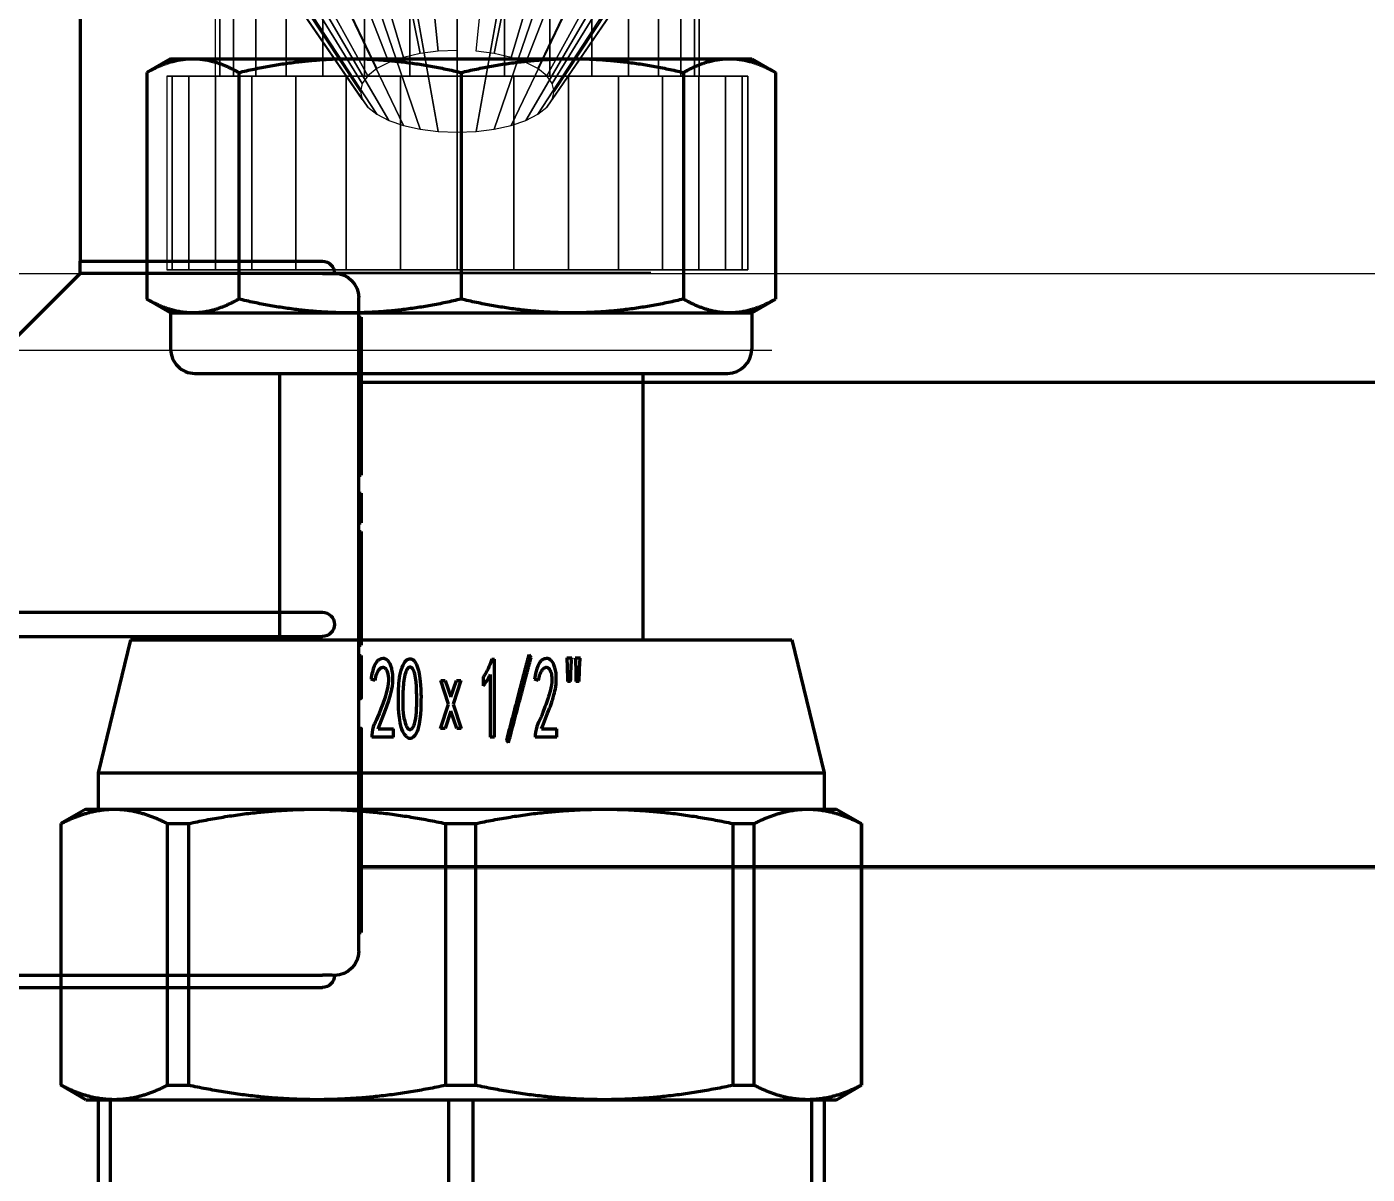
# Model space of a CAD drawing. Header units: millimetres. Extents: x -92220 to 11040, y -5929 to 27498.
# Drawn here: x 367.2 to 422.6, y 914.2 to 961.5 of the extents above; entities that cross this region are included whole.
import ezdxf

# ---------------------------------------------------------------- set-up
doc = ezdxf.new("R2010")
doc.units = ezdxf.units.MM
doc.layers.add('100 noprint', color=1, linetype='Continuous', plot=False)
for name, color, linetype in [('11 Водоразборный узел', 7, 'Continuous'), ('13 Канализация 2', 7, 'Continuous'), ('15 Конструкции 1', 7, 'Continuous'), ('31 Вода ветка 11', 7, 'Continuous'), ('32 Вода ветка 12', 7, 'Continuous')]:
    doc.layers.add(name, color=color, linetype=linetype)

# ---------------------------------------------------------------- blocks, each defined once
blk = doc.blocks.new('QMODEL_e17b8aaa_e9d4_400d_a0f2_fbeb3d9ce0b6')
at = {"color": 7, "invisible_edges": 14}
for points in [[(35, 20.547308, -34.549999), (33.439277, 20.393591, -34.549999), (35, 12.547308, -34.549999)], [(36.560723, 20.393591, -34.549999), (35, 20.547308, -34.549999), (35, 12.547308, -34.549999)], [(31.938533, 19.938345, -34.549999), (30.555438, 19.199065, -34.549999), (35, 12.547308, -34.549999)], [(33.439277, 20.393591, -34.549999), (31.938533, 19.938345, -34.549999), (35, 12.547308, -34.549999)], [(38.061467, 19.938345, -34.549999), (36.560723, 20.393591, -34.549999), (35, 12.547308, -34.549999)], [(39.444562, 19.199065, -34.549999), (38.061467, 19.938345, -34.549999), (35, 12.547308, -34.549999)], [(30.555438, 19.199065, -34.549999), (29.343146, 18.204163, -34.549999), (35, 12.547308, -34.549999)], [(40.656854, 18.204163, -34.549999), (39.444562, 19.199065, -34.549999), (35, 12.547308, -34.549999)], [(29.343146, 18.204163, -34.549999), (28.348243, 16.99187, -34.549999), (35, 12.547308, -34.549999)], [(41.651757, 16.99187, -34.549999), (40.656854, 18.204163, -34.549999), (35, 12.547308, -34.549999)], [(28.348243, 16.99187, -34.549999), (27.608964, 15.608776, -34.549999), (35, 12.547308, -34.549999)], [(42.391036, 15.608776, -34.549999), (41.651757, 16.99187, -34.549999), (35, 12.547308, -34.549999)], [(27.608964, 15.608776, -34.549999), (27.153718, 14.108031, -34.549999), (35, 12.547308, -34.549999)], [(42.846282, 14.108031, -34.549999), (42.391036, 15.608776, -34.549999), (35, 12.547308, -34.549999)], [(27.153718, 14.108031, -34.549999), (27, 12.547308, -34.549999), (35, 12.547308, -34.549999)], [(43, 12.547308, -34.549999), (42.846282, 14.108031, -34.549999), (35, 12.547308, -34.549999)], [(27, 12.547308, -34.549999), (27.153718, 10.986586, -34.549999), (35, 12.547308, -34.549999)], [(27.153718, 10.986586, -34.549999), (27.608964, 9.485841, -34.549999), (35, 12.547308, -34.549999)], [(27.608964, 9.485841, -34.549999), (28.348243, 8.102747, -34.549999), (35, 12.547308, -34.549999)], [(28.348243, 8.102747, -34.549999), (29.343146, 6.890454, -34.549999), (35, 12.547308, -34.549999)], [(29.343146, 6.890454, -34.549999), (30.555438, 5.895552, -34.549999), (35, 12.547308, -34.549999)], [(30.555438, 5.895552, -34.549999), (31.938533, 5.156272, -34.549999), (35, 12.547308, -34.549999)], [(31.938533, 5.156272, -34.549999), (33.439277, 4.701026, -34.549999), (35, 12.547308, -34.549999)], [(33.439277, 4.701026, -34.549999), (35, 4.547308, -34.549999), (35, 12.547308, -34.549999)], [(35, 4.547308, -34.549999), (36.560723, 4.701026, -34.549999), (35, 12.547308, -34.549999)], [(36.560723, 4.701026, -34.549999), (38.061467, 5.156272, -34.549999), (35, 12.547308, -34.549999)], [(38.061467, 5.156272, -34.549999), (39.444562, 5.895552, -34.549999), (35, 12.547308, -34.549999)], [(39.444562, 5.895552, -34.549999), (40.656854, 6.890454, -34.549999), (35, 12.547308, -34.549999)], [(40.656854, 6.890454, -34.549999), (41.651757, 8.102747, -34.549999), (35, 12.547308, -34.549999)], [(41.651757, 8.102747, -34.549999), (42.391036, 9.485841, -34.549999), (35, 12.547308, -34.549999)], [(42.391036, 9.485841, -34.549999), (42.846282, 10.986586, -34.549999), (35, 12.547308, -34.549999)], [(42.846282, 10.986586, -34.549999), (43, 12.547308, -34.549999), (35, 12.547308, -34.549999)]]:
    blk.add_3dface(points, dxfattribs=at)
at = {"color": 23}
mesh = blk.add_polymesh((2, 32), dxfattribs=dict(at, n_close=True))
for k, corner in enumerate([(23, 12.547308, -34.449999), (23.230577, 10.206225, -34.449999), (23.913446, 7.955107, -34.449999), (25.022365, 5.880466, -34.449999), (26.514719, 4.062027, -34.449999), (28.333157, 2.569673, -34.449999), (30.407799, 1.460754, -34.449999), (32.658916, 0.777885, -34.449999), (35, 0.547308, -34.449999), (37.341084, 0.777885, -34.449999), (39.592201, 1.460754, -34.449999), (41.666843, 2.569673, -34.449999), (43.485281, 4.062027, -34.449999), (44.977635, 5.880466, -34.449999), (46.086554, 7.955107, -34.449999), (46.769423, 10.206225, -34.449999), (47, 12.547308, -34.449999), (46.769423, 14.888392, -34.449999), (46.086554, 17.13951, -34.449999), (44.977635, 19.214151, -34.449999), (43.485281, 21.03259, -34.449999), (41.666843, 22.524944, -34.449999), (39.592201, 23.633863, -34.449999), (37.341084, 24.316732, -34.449999), (35, 24.547308, -34.449999), (32.658916, 24.316732, -34.449999), (30.407799, 23.633863, -34.449999), (28.333157, 22.524944, -34.449999), (26.514719, 21.03259, -34.449999), (25.022365, 19.214151, -34.449999), (23.913446, 17.13951, -34.449999), (23.230577, 14.888392, -34.449999), (23, 12.547308, -26.449999), (23.230577, 10.206225, -26.449999), (23.913446, 7.955107, -26.449999), (25.022365, 5.880466, -26.449999), (26.514719, 4.062027, -26.449999), (28.333157, 2.569673, -26.449999), (30.407799, 1.460754, -26.449999), (32.658916, 0.777885, -26.449999), (35, 0.547308, -26.449999), (37.341084, 0.777885, -26.449999), (39.592201, 1.460754, -26.449999), (41.666843, 2.569673, -26.449999), (43.485281, 4.062027, -26.449999), (44.977635, 5.880466, -26.449999), (46.086554, 7.955107, -26.449999), (46.769423, 10.206225, -26.449999), (47, 12.547308, -26.449999), (46.769423, 14.888392, -26.449999), (46.086554, 17.13951, -26.449999), (44.977635, 19.214151, -26.449999), (43.485281, 21.03259, -26.449999), (41.666843, 22.524944, -26.449999), (39.592201, 23.633863, -26.449999), (37.341084, 24.316732, -26.449999), (35, 24.547308, -26.449999), (32.658916, 24.316732, -26.449999), (30.407799, 23.633863, -26.449999), (28.333157, 22.524944, -26.449999), (26.514719, 21.03259, -26.449999), (25.022365, 19.214151, -26.449999), (23.913446, 17.13951, -26.449999), (23.230577, 14.888392, -26.449999)]):
    mesh.set_mesh_vertex(divmod(k, 32), corner)
mesh = blk.add_polymesh((2, 32), dxfattribs=dict(at, n_close=True))
for k, corner in enumerate([(35, 12.547308, -34.449999), (35, 12.547308, -34.449999), (35, 12.547308, -34.449999), (35, 12.547308, -34.449999), (35, 12.547308, -34.449999), (35, 12.547308, -34.449999), (35, 12.547308, -34.449999), (35, 12.547308, -34.449999), (35, 12.547308, -34.449999), (35, 12.547308, -34.449999), (35, 12.547308, -34.449999), (35, 12.547308, -34.449999), (35, 12.547308, -34.449999), (35, 12.547308, -34.449999), (35, 12.547308, -34.449999), (35, 12.547308, -34.449999), (35, 12.547308, -34.449999), (35, 12.547308, -34.449999), (35, 12.547308, -34.449999), (35, 12.547308, -34.449999), (35, 12.547308, -34.449999), (35, 12.547308, -34.449999), (35, 12.547308, -34.449999), (35, 12.547308, -34.449999), (35, 12.547308, -34.449999), (35, 12.547308, -34.449999), (35, 12.547308, -34.449999), (35, 12.547308, -34.449999), (35, 12.547308, -34.449999), (35, 12.547308, -34.449999), (35, 12.547308, -34.449999), (35, 12.547308, -34.449999), (23, 12.547308, -34.449999), (23.230577, 10.206225, -34.449999), (23.913446, 7.955107, -34.449999), (25.022365, 5.880466, -34.449999), (26.514719, 4.062027, -34.449999), (28.333157, 2.569673, -34.449999), (30.407799, 1.460754, -34.449999), (32.658916, 0.777885, -34.449999), (35, 0.547308, -34.449999), (37.341084, 0.777885, -34.449999), (39.592201, 1.460754, -34.449999), (41.666843, 2.569673, -34.449999), (43.485281, 4.062027, -34.449999), (44.977635, 5.880466, -34.449999), (46.086554, 7.955107, -34.449999), (46.769423, 10.206225, -34.449999), (47, 12.547308, -34.449999), (46.769423, 14.888392, -34.449999), (46.086554, 17.13951, -34.449999), (44.977635, 19.214151, -34.449999), (43.485281, 21.03259, -34.449999), (41.666843, 22.524944, -34.449999), (39.592201, 23.633863, -34.449999), (37.341084, 24.316732, -34.449999), (35, 24.547308, -34.449999), (32.658916, 24.316732, -34.449999), (30.407799, 23.633863, -34.449999), (28.333157, 22.524944, -34.449999), (26.514719, 21.03259, -34.449999), (25.022365, 19.214151, -34.449999), (23.913446, 17.13951, -34.449999), (23.230577, 14.888392, -34.449999)]):
    mesh.set_mesh_vertex(divmod(k, 32), corner)
mesh = blk.add_polymesh((2, 32), dxfattribs=dict(at, n_close=True))
for k, corner in enumerate([(35, 12.547308, -26.449999), (35, 12.547308, -26.449999), (35, 12.547308, -26.449999), (35, 12.547308, -26.449999), (35, 12.547308, -26.449999), (35, 12.547308, -26.449999), (35, 12.547308, -26.449999), (35, 12.547308, -26.449999), (35, 12.547308, -26.449999), (35, 12.547308, -26.449999), (35, 12.547308, -26.449999), (35, 12.547308, -26.449999), (35, 12.547308, -26.449999), (35, 12.547308, -26.449999), (35, 12.547308, -26.449999), (35, 12.547308, -26.449999), (35, 12.547308, -26.449999), (35, 12.547308, -26.449999), (35, 12.547308, -26.449999), (35, 12.547308, -26.449999), (35, 12.547308, -26.449999), (35, 12.547308, -26.449999), (35, 12.547308, -26.449999), (35, 12.547308, -26.449999), (35, 12.547308, -26.449999), (35, 12.547308, -26.449999), (35, 12.547308, -26.449999), (35, 12.547308, -26.449999), (35, 12.547308, -26.449999), (35, 12.547308, -26.449999), (35, 12.547308, -26.449999), (35, 12.547308, -26.449999), (23, 12.547308, -26.449999), (23.230577, 10.206225, -26.449999), (23.913446, 7.955107, -26.449999), (25.022365, 5.880466, -26.449999), (26.514719, 4.062027, -26.449999), (28.333157, 2.569673, -26.449999), (30.407799, 1.460754, -26.449999), (32.658916, 0.777885, -26.449999), (35, 0.547308, -26.449999), (37.341084, 0.777885, -26.449999), (39.592201, 1.460754, -26.449999), (41.666843, 2.569673, -26.449999), (43.485281, 4.062027, -26.449999), (44.977635, 5.880466, -26.449999), (46.086554, 7.955107, -26.449999), (46.769423, 10.206225, -26.449999), (47, 12.547308, -26.449999), (46.769423, 14.888392, -26.449999), (46.086554, 17.13951, -26.449999), (44.977635, 19.214151, -26.449999), (43.485281, 21.03259, -26.449999), (41.666843, 22.524944, -26.449999), (39.592201, 23.633863, -26.449999), (37.341084, 24.316732, -26.449999), (35, 24.547308, -26.449999), (32.658916, 24.316732, -26.449999), (30.407799, 23.633863, -26.449999), (28.333157, 22.524944, -26.449999), (26.514719, 21.03259, -26.449999), (25.022365, 19.214151, -26.449999), (23.913446, 17.13951, -26.449999), (23.230577, 14.888392, -26.449999)]):
    mesh.set_mesh_vertex(divmod(k, 32), corner)
mesh = blk.add_polymesh((2, 32), dxfattribs=dict(at, n_close=True))
for k, corner in enumerate([(25, 12.547308, -26.449999), (25.192147, 10.596405, -26.449999), (25.761205, 8.720474, -26.449999), (26.685304, 6.991606, -26.449999), (27.928932, 5.476241, -26.449999), (29.444298, 4.232612, -26.449999), (31.173166, 3.308513, -26.449999), (33.049097, 2.739456, -26.449999), (35, 2.547308, -26.449999), (36.950903, 2.739456, -26.449999), (38.826834, 3.308513, -26.449999), (40.555702, 4.232612, -26.449999), (42.071068, 5.476241, -26.449999), (43.314696, 6.991606, -26.449999), (44.238795, 8.720474, -26.449999), (44.807853, 10.596405, -26.449999), (45, 12.547308, -26.449999), (44.807853, 14.498212, -26.449999), (44.238795, 16.374143, -26.449999), (43.314696, 18.103011, -26.449999), (42.071068, 19.618376, -26.449999), (40.555702, 20.862005, -26.449999), (38.826834, 21.786104, -26.449999), (36.950903, 22.355161, -26.449999), (35, 22.547308, -26.449999), (33.049097, 22.355161, -26.449999), (31.173166, 21.786104, -26.449999), (29.444298, 20.862005, -26.449999), (27.928932, 19.618376, -26.449999), (26.685304, 18.103011, -26.449999), (25.761205, 16.374143, -26.449999), (25.192147, 14.498212, -26.449999), (25, 12.547308, -5.949999), (25.192147, 10.596405, -5.949999), (25.761205, 8.720474, -5.949999), (26.685304, 6.991606, -5.949999), (27.928932, 5.476241, -5.949999), (29.444298, 4.232612, -5.949999), (31.173166, 3.308513, -5.949999), (33.049097, 2.739456, -5.949999), (35, 2.547308, -5.949999), (36.950903, 2.739456, -5.949999), (38.826834, 3.308513, -5.949999), (40.555702, 4.232612, -5.949999), (42.071068, 5.476241, -5.949999), (43.314696, 6.991606, -5.949999), (44.238795, 8.720474, -5.949999), (44.807853, 10.596405, -5.949999), (45, 12.547308, -5.949999), (44.807853, 14.498212, -5.949999), (44.238795, 16.374143, -5.949999), (43.314696, 18.103011, -5.949999), (42.071068, 19.618376, -5.949999), (40.555702, 20.862005, -5.949999), (38.826834, 21.786104, -5.949999), (36.950903, 22.355161, -5.949999), (35, 22.547308, -5.949999), (33.049097, 22.355161, -5.949999), (31.173166, 21.786104, -5.949999), (29.444298, 20.862005, -5.949999), (27.928932, 19.618376, -5.949999), (26.685304, 18.103011, -5.949999), (25.761205, 16.374143, -5.949999), (25.192147, 14.498212, -5.949999)]):
    mesh.set_mesh_vertex(divmod(k, 32), corner)
mesh = blk.add_polymesh((2, 32), dxfattribs=dict(at, n_close=True))
for k, corner in enumerate([(35, 12.547308, -26.449999), (35, 12.547308, -26.449999), (35, 12.547308, -26.449999), (35, 12.547308, -26.449999), (35, 12.547308, -26.449999), (35, 12.547308, -26.449999), (35, 12.547308, -26.449999), (35, 12.547308, -26.449999), (35, 12.547308, -26.449999), (35, 12.547308, -26.449999), (35, 12.547308, -26.449999), (35, 12.547308, -26.449999), (35, 12.547308, -26.449999), (35, 12.547308, -26.449999), (35, 12.547308, -26.449999), (35, 12.547308, -26.449999), (35, 12.547308, -26.449999), (35, 12.547308, -26.449999), (35, 12.547308, -26.449999), (35, 12.547308, -26.449999), (35, 12.547308, -26.449999), (35, 12.547308, -26.449999), (35, 12.547308, -26.449999), (35, 12.547308, -26.449999), (35, 12.547308, -26.449999), (35, 12.547308, -26.449999), (35, 12.547308, -26.449999), (35, 12.547308, -26.449999), (35, 12.547308, -26.449999), (35, 12.547308, -26.449999), (35, 12.547308, -26.449999), (35, 12.547308, -26.449999), (25, 12.547308, -26.449999), (25.192147, 10.596405, -26.449999), (25.761205, 8.720474, -26.449999), (26.685304, 6.991606, -26.449999), (27.928932, 5.476241, -26.449999), (29.444298, 4.232612, -26.449999), (31.173166, 3.308513, -26.449999), (33.049097, 2.739456, -26.449999), (35, 2.547308, -26.449999), (36.950903, 2.739456, -26.449999), (38.826834, 3.308513, -26.449999), (40.555702, 4.232612, -26.449999), (42.071068, 5.476241, -26.449999), (43.314696, 6.991606, -26.449999), (44.238795, 8.720474, -26.449999), (44.807853, 10.596405, -26.449999), (45, 12.547308, -26.449999), (44.807853, 14.498212, -26.449999), (44.238795, 16.374143, -26.449999), (43.314696, 18.103011, -26.449999), (42.071068, 19.618376, -26.449999), (40.555702, 20.862005, -26.449999), (38.826834, 21.786104, -26.449999), (36.950903, 22.355161, -26.449999), (35, 22.547308, -26.449999), (33.049097, 22.355161, -26.449999), (31.173166, 21.786104, -26.449999), (29.444298, 20.862005, -26.449999), (27.928932, 19.618376, -26.449999), (26.685304, 18.103011, -26.449999), (25.761205, 16.374143, -26.449999), (25.192147, 14.498212, -26.449999)]):
    mesh.set_mesh_vertex(divmod(k, 32), corner)
mesh = blk.add_polymesh((2, 32), dxfattribs=dict(at, n_close=True))
for k, corner in enumerate([(35, 14.952251, -25.38358), (34.219639, 14.882593, -25.416062), (33.469266, 14.676297, -25.512259), (32.777719, 14.34129, -25.668475), (32.171573, 13.890445, -25.878707), (31.674122, 13.34109, -26.134876), (31.304482, 12.714336, -26.427136), (31.076859, 12.034267, -26.744257), (31, 11.32702, -27.074051), (31.076859, 10.619772, -27.403846), (31.304482, 9.939703, -27.720967), (31.674122, 9.312949, -28.013227), (32.171573, 8.763594, -28.269396), (32.777719, 8.31275, -28.479627), (33.469266, 7.977742, -28.635844), (34.219639, 7.771446, -28.732041), (35, 7.701788, -28.764523), (35.780361, 7.771446, -28.732041), (36.530734, 7.977742, -28.635844), (37.222281, 8.31275, -28.479627), (37.828427, 8.763594, -28.269396), (38.325878, 9.312949, -28.013227), (38.695518, 9.939703, -27.720967), (38.923141, 10.619772, -27.403846), (39, 11.32702, -27.074051), (38.923141, 12.034267, -26.744257), (38.695518, 12.714336, -26.427136), (38.325878, 13.34109, -26.134876), (37.828427, 13.890445, -25.878707), (37.222281, 14.34129, -25.668475), (36.530734, 14.676297, -25.512259), (35.780361, 14.882593, -25.416062), (35, 16.163919, -13.784793), (33.049097, 15.989775, -13.865997), (31.173166, 15.474033, -14.106491), (29.444298, 14.636515, -14.497032), (27.928932, 13.509405, -15.022612), (26.685304, 12.136017, -15.663033), (25.761205, 10.56913, -16.393683), (25.192147, 8.868959, -17.186485), (25, 7.10084, -18.010972), (25.192147, 5.332721, -18.835459), (25.761205, 3.63255, -19.628261), (26.685304, 2.065663, -20.358912), (27.928932, 0.692275, -20.999333), (29.444298, -0.434835, -21.524912), (31.173166, -1.272354, -21.915453), (33.049097, -1.788095, -22.155947), (35, -1.962239, -22.237152), (36.950903, -1.788095, -22.155947), (38.826834, -1.272354, -21.915453), (40.555702, -0.434835, -21.524912), (42.071068, 0.692275, -20.999333), (43.314696, 2.065663, -20.358912), (44.238795, 3.63255, -19.628261), (44.807853, 5.332721, -18.835459), (45, 7.10084, -18.010972), (44.807853, 8.868959, -17.186485), (44.238795, 10.56913, -16.393683), (43.314696, 12.136017, -15.663033), (42.071068, 13.509405, -15.022612), (40.555702, 14.636515, -14.497032), (38.826834, 15.474033, -14.106491), (36.950903, 15.989775, -13.865997)]):
    mesh.set_mesh_vertex(divmod(k, 32), corner)
blk = doc.blocks.new('A$C24473B691')
at = {"color": 0, "linetype": 'Continuous', "lineweight": -2, "extrusion": (-2.22045e-16, 1, -2.22045e-16)}
for p, q in [((-12.694, 26), (-12.694, 26.1)), ((-12.694, 26.1), (-10.959, 26.1)), ((-10.959, 26), (-10.959, 26.1)), ((-9.702, 26.1), (-8.698, 26.1)), ((-9.702, 26), (-9.702, 26.1)), ((-8.698, 26), (-8.698, 26.1)), ((-8.698, 26.1), (-8.077, 26.1)), ((-8.077, 26.1), (-6.788, 26.1)), ((-8.077, 26), (-8.077, 26.1)), ((-6.788, 26.1), (-6.651, 26.1)), ((-6.788, 26), (-6.788, 26.1)), ((-6.651, 26), (-6.651, 26.1)), ((-6.651, 26.1), (-6.158, 26.1)), ((-6.158, 26), (-6.158, 26.1)), ((-5.421, 26.1), (-5.308, 26.1)), ((-5.421, 26), (-5.421, 26.1)), ((-5.308, 26.1), (-5.07, 26.1)), ((-5.308, 26), (-5.308, 26.1)), ((-5.07, 26), (-5.07, 26.1)), ((-5.07, 26.1), (-4.194, 26.1)), ((-4.194, 26), (-4.194, 26.1)), ((-3.838, 26.1), (-3.6, 26.1)), ((-3.838, 26), (-3.838, 26.1)), ((-3.6, 26.1), (-3.324, 26.1)), ((-3.6, 26), (-3.6, 26.1)), ((-3.324, 26), (-3.324, 26.1)), ((-3.324, 26.1), (-2.038, 26.1)), ((-2.038, 26.1), (-2.007, 26.1)), ((-2.038, 26), (-2.038, 26.1)), ((-2.007, 26.1), (-1.739, 26.1)), ((-2.007, 26), (-2.007, 26.1)), ((-1.739, 26.1), (-1.074, 26.1)), ((-1.739, 26), (-1.739, 26.1)), ((-0.939, 26), (-0.939, 26.1)), ((-0.863, 26.1), (-0.47, 26.1)), ((-0.47, 26.1), (-0.185, 26.1)), ((-0.47, 26), (-0.47, 26.1)), ((-0.185, 26), (-0.185, 26.1)), ((-0.185, 26.1), (0.066, 26.1)), ((0.066, 26.1), (0.856, 26.1)), ((0.066, 26), (0.066, 26.1)), ((0.856, 26), (0.856, 26.1)), ((1.283, 26.1), (1.543, 26.1)), ((1.283, 26), (1.283, 26.1)), ((1.543, 26.1), (1.694, 26.1)), ((1.543, 26), (1.543, 26.1)), ((1.694, 26.1), (2.198, 26.1)), ((1.694, 26), (1.694, 26.1)), ((3.058, 26), (3.058, 26.1)), ((4.283, 26), (4.283, 26.1)), ((5.197, 26), (5.197, 26.1)), ((6.817, 26.1), (7.216, 26.1)), ((6.817, 26), (6.817, 26.1)), ((7.216, 26), (7.216, 26.1)), ((8.457, 26), (8.457, 26.1)), ((9.186, 26.1), (9.242, 26.1)), ((9.186, 26), (9.186, 26.1)), ((9.242, 26.1), (9.417, 26.1)), ((9.242, 26), (9.242, 26.1)), ((9.417, 26), (9.417, 26.1)), ((10.146, 26.1), (10.423, 26.1)), ((10.146, 26), (10.146, 26.1)), ((10.423, 26.1), (10.503, 26.1)), ((10.423, 26), (10.423, 26.1)), ((10.503, 26.1), (10.597, 26.1)), ((10.503, 26), (10.503, 26.1)), ((10.597, 26.1), (10.705, 26.1)), ((10.597, 26), (10.597, 26.1)), ((10.705, 26), (10.705, 26.1)), ((12.064, 26.1), (12.451, 26.1)), ((12.064, 26), (12.064, 26.1)), ((12.451, 26.1), (12.685, 26.1)), ((12.451, 26), (12.451, 26.1)), ((12.685, 26.1), (12.73, 26.1)), ((12.685, 26), (12.685, 26.1)), ((12.73, 26), (12.73, 26.1)), ((13.5, 26), (-13.5, 26)), ((-15, 14.5), (-15, 24.5)), ((-14.491, 24.5), (-14.491, 14.491)), ((-0.5, 0.5), (-0.5, 24.5)), ((0.5, 0), (0.5, 24.5)), ((14.491, 1.5), (14.491, 24.5)), ((15, 0), (15, 24.5)), ((-25, 14.5), (-15, 14.5)), ((-1.5, 1.5), (-14.491, 14.491)), ((-26, -13.5), (-26, 13.5)), ((-0.5, 0.5), (-24.5, 0.5)), ((0, 0), (-0.5, 0.5)), ((0, -0.5), (0, 0)), ((0, 0), (0.5, 0)), ((14.421, 0), (15, 0)), ((0, -0.5), (-24.5, -0.5)), ((-25, -14.5), (-1.5, -14.5))]:
    blk.add_line(p, q, dxfattribs=at)
at = {"color": 0, "linetype": 'Continuous', "lineweight": -2, "extrusion": (4.93038e-32, -2.22045e-16, -1)}
for centre, radius, start, end in [((13.5, 25), 1, 0, 90), ((-13.5, 25), 1, 90, 180), ((14.5, 24.5), 0.5, 0, 90), ((0, 24.5), 0.5, 0, 180), ((-14.5, 24.5), 0.5, 90, 180), ((25, 13.5), 1, 0, 90), ((24.5, 0), 0.5, 270, 90), ((1.5, 1.5), 16, 185.3794, 225), ((1.5, 1.5), 16, 225, 270), ((25, -13.5), 1, 270, 0)]:
    blk.add_arc(centre, radius, start, end, dxfattribs=at)
at = {"color": 0, "linetype": 'Continuous', "lineweight": -2}
for points, degree in [([(-10.959, 26.1), (-10.959, 26.1), (-10.815, 26.1)], 2), ([(-1.074, 26.1), (-0.999, 26.1), (-0.939, 26.1)], 2), ([(-0.939, 26.1), (-0.91, 26.1), (-0.863, 26.1)], 2), ([(2.198, 26.1), (2.615, 26.1), (2.999, 26.1), (3.046, 26.1)], 2), ([(3.046, 26.1), (3.058, 26.1), (3.058, 26.1)], 2), ([(5.446, 26.1), (5.598, 26.1), (5.855, 26.1), (6.115, 26.1), (6.39, 26.1), (6.528, 26.1)], 2), ([(7.363, 26.1), (7.515, 26.1), (7.977, 26.1), (8.198, 26.1)], 2), ([(8.457, 26.1), (8.485, 26.1), (8.515, 26.1)], 2), ([(8.515, 26.1), (8.681, 26.1), (8.848, 26.1)], 2), ([(8.848, 26.1), (8.976, 26.1), (9.186, 26.1)], 2), ([(10.705, 26.1), (10.705, 26.1), (10.925, 26.1)], 2), ([(10.925, 26.1), (11.115, 26.1), (11.388, 26.1)], 2), ([(11.388, 26.1), (11.673, 26.1), (12.051, 26.1), (12.063, 26.1)], 2), ([(12.063, 26.1), (12.064, 26.1), (12.064, 26.1)], 2), ([(-1.5, 1.5), (-1.167, 1.167), (-0.833, 0.833), (-0.5, 0.5)], 3)]:
    blk.add_open_spline(points, degree=degree, dxfattribs=at)
for points, degree, knots in [([(-10.815, 26.1), (-10.672, 26.1), (-10.232, 26.1), (-9.837, 26.1), (-9.702, 26.1)], 2, [-3, -3, -3, -2, -1, -0.484947, -0.484947, -0.484947]), ([(4.283, 26.1), (4.283, 26.1), (4.415, 26.1), (4.652, 26.1)], 2, [-1.502374, -1.502374, -1.502374, -1, 0, 0, 0]), ([(4.652, 26.1), (4.914, 26.1), (5.182, 26.1), (5.197, 26.1)], 2, [-2, -2, -2, -1, -0.936655, -0.936655, -0.936655]), ([(5.197, 26.1), (5.197, 26.1), (5.267, 26.1), (5.446, 26.1)], 2, [-1.431321, -1.431321, -1.431321, -1, 0, 0, 0]), ([(6.528, 26.1), (6.717, 26.1), (6.817, 26.1), (6.817, 26.1)], 2, [-3, -3, -3, -2, -1.429003, -1.429003, -1.429003]), ([(7.216, 26.1), (7.216, 26.1), (7.286, 26.1), (7.363, 26.1)], 2, [-1.875117, -1.875117, -1.875117, -1, 0, 0, 0]), ([(8.198, 26.1), (8.416, 26.1), (8.457, 26.1), (8.457, 26.1)], 2, [-2, -2, -2, -1, -0.823469, -0.823469, -0.823469]), ([(9.417, 26.1), (9.573, 26.1), (9.804, 26.1), (9.919, 26.1)], 2, [-1.854622, -1.854622, -1.854622, -1, 0, 0, 0]), ([(9.919, 26.1), (10.09, 26.1), (10.146, 26.1), (10.146, 26.1)], 2, [-3, -3, -3, -2, -1.715556, -1.715556, -1.715556]), ([(-14.491, 24.5), (-14.491, 24.558), (-14.492, 24.619), (-14.493, 24.734), (-14.494, 24.788), (-14.496, 24.869), (-14.497, 24.908), (-14.498, 24.954), (-14.499, 24.971), (-14.5, 24.995), (-14.5, 25), (-14.5, 25)], 3, [0.22380526, 0.22380526, 0.22380526, 0.22380526, 0.24107522, 0.24107522, 0.25834518, 0.25834518, 0.27361424, 0.27361424, 0.28601062, 0.28601062, 0.29840701, 0.29840701, 0.29840701, 0.29840701]), ([(14.5, 25), (14.5, 25), (14.5, 24.995), (14.499, 24.971), (14.498, 24.954), (14.497, 24.908), (14.496, 24.869), (14.494, 24.788), (14.493, 24.734), (14.492, 24.619), (14.491, 24.558), (14.491, 24.5)], 3, [0.44761051, 0.44761051, 0.44761051, 0.44761051, 0.4600069, 0.4600069, 0.47240329, 0.47240329, 0.48767234, 0.48767234, 0.5049423, 0.5049423, 0.52221227, 0.52221227, 0.52221227, 0.52221227]), ([(-14.491, 14.491), (-14.494, 14.491), (-14.497, 14.491), (-14.5, 14.491), (-14.563, 14.491), (-14.63, 14.492), (-14.753, 14.493), (-14.809, 14.495), (-14.898, 14.497), (-14.936, 14.498), (-14.987, 14.5), (-15, 14.5), (-15, 14.5)], 3, [0.30051544, 0.30051544, 0.30051544, 0.30051544, 0.30137498, 0.30137498, 0.30137498, 0.32021092, 0.32021092, 0.33904685, 0.33904685, 0.35788279, 0.35788279, 0.37671872, 0.37671872, 0.37671872, 0.37671872]), ([(14.421, 0), (14.444, 0.249), (14.462, 0.499), (14.485, 0.999), (14.491, 1.249), (14.491, 1.5)], 3, [-0.1505166, -0.1505166, -0.1505166, -0.1505166, -0.0751727, -0.0751727, -0.0000024, -0.0000024, -0.0000024, -0.0000024])]:
    blk.add_open_spline(points, degree=degree, knots=knots, dxfattribs=at)
blk = doc.blocks.new('A$C14EC3C771')
at = {"color": 0, "linetype": 'Continuous', "lineweight": -2}
for p, q in [((0, 15.5), (0.595, 16.53)), ((0.595, 16.517), (0.595, 16.53)), ((0.595, 16.53), (11.405, 16.53)), ((0.595, 16.517), (11.405, 16.517)), ((11.405, 16.517), (11.405, 16.53)), ((12, 15.5), (11.405, 16.53)), ((-7, 13.66), (-1.5, 15)), ((-1.5, -15), (-1.5, 15)), ((-1.5, 15), (0, 15)), ((0, 14.312), (0, 15.5)), ((12, 14.312), (12, 15.5)), ((12, 15), (24.6, 15)), ((24.6, 14.491), (12, 14.491)), ((0, 5.912), (0, 14.312)), ((12, 5.912), (12, 14.312)), ((-7, -13.66), (-7, 13.66)), ((-31, 12), (-30.43, 12.988)), ((-30.429, 12.989), (-21.071, 12.989)), ((-20.5, 12), (-21.07, 12.988)), ((-31, 11.086), (-31, 12)), ((-20.5, 11.086), (-20.5, 12)), ((-20.5, 12), (-19, 12)), ((11.405, 12.107), (0.595, 12.107)), ((0.595, 11.221), (0.595, 12.107)), ((11.405, 11.221), (11.405, 12.107)), ((-31, 4.591), (-31, 11.086)), ((-20.5, 4.591), (-20.5, 11.086)), ((0.595, 11.221), (11.405, 11.221)), ((-18, -11), (-18, 11)), ((-30.429, 9.183), (-21.071, 9.183)), ((-18, 7.5), (-7, 7.5)), ((0, -5.952), (0, 5.912)), ((12, -5.952), (12, 5.912)), ((-31, -4.594), (-31, 4.591)), ((-20.5, -4.594), (-20.5, 4.591)), ((-6.253, 4.716), (-6.253, 4.926)), ((-6.253, 4.363), (-6.253, 4.573)), ((-5.28, 4.873), (-5.28, 4.742)), ((-5.28, 4.522), (-5.28, 4.391)), ((-2.978, 3.951), (-3.315, 3.951)), ((-3.315, 3.317), (-3.315, 3.951)), ((-2.978, 3.951), (-2.978, 3.062)), ((-6.384, 2.798), (-6.271, 2.887)), ((-5.317, 3.193), (-5.373, 3.027)), ((-3.053, 3.062), (-2.978, 3.062)), ((-2.735, 1.956), (-2.847, 1.867)), ((-6.197, 1.27), (-6.197, 1.376)), ((-2.978, 1.376), (-2.978, 1.198)), ((-5.448, 0.908), (-5.092, 0.908)), ((11.405, 0.602), (0.595, 0.602)), ((0.595, -0.648), (0.595, 0.602)), ((11.405, -0.648), (11.405, 0.602)), ((-4.344, -0.33), (-3.333, 0.002)), ((-3.333, 0.002), (-3.333, -0.182)), ((12, 0.48), (24.6, 0.48)), ((-30.429, -0.002), (-21.071, -0.002)), ((-5.317, -0.199), (-5.317, -0.014)), ((-5.317, -0.014), (-4.344, -0.33)), ((-4.643, -0.428), (-5.317, -0.199)), ((-5.317, -0.655), (-4.643, -0.428)), ((-4.344, -0.524), (-5.317, -0.84)), ((-3.333, -0.858), (-4.344, -0.524)), ((-3.333, -0.182), (-4.045, -0.428)), ((-4.045, -0.428), (-3.333, -0.664)), ((12, -0.52), (24.6, -0.52)), ((-5.317, -0.84), (-5.317, -0.655)), ((-3.333, -0.664), (-3.333, -0.858)), ((0.595, -0.648), (11.405, -0.648)), ((-2.978, -2.8), (-3.315, -2.8)), ((-3.315, -3.434), (-3.315, -2.8)), ((-2.978, -2.8), (-2.978, -3.689)), ((-5.317, -3.558), (-5.373, -3.724)), ((-3.053, -3.689), (-2.978, -3.689)), ((-31, -11.087), (-31, -4.594)), ((-20.5, -11.087), (-20.5, -4.594)), ((0, -14.328), (0, -5.952)), ((12, -14.328), (12, -5.952)), ((-18, -7.5), (-7, -7.5)), ((-30.429, -9.185), (-21.071, -9.185)), ((-31, -12), (-31, -11.087)), ((-20.5, -12), (-20.5, -11.087)), ((11.405, -11.255), (0.595, -11.255)), ((0.595, -12.138), (0.595, -11.255)), ((11.405, -12.138), (11.405, -11.255)), ((-31, -12), (-30.43, -12.988)), ((-20.5, -12), (-21.07, -12.988)), ((-20.5, -12), (-19, -12)), ((0.595, -12.138), (11.405, -12.138)), ((-30.429, -12.989), (-21.071, -12.989)), ((-7, -13.66), (-1.5, -15)), ((0, -15.5), (0, -14.328)), ((12, -15.5), (12, -14.328)), ((12, -14.492), (24.6, -14.492)), ((-1.5, -15), (0, -15)), ((0, -15.5), (0.595, -16.53)), ((12, -15.5), (11.405, -16.53)), ((12, -15), (24.6, -15)), ((11.405, -16.519), (0.595, -16.519)), ((0.595, -16.53), (0.595, -16.519)), ((0.595, -16.53), (11.405, -16.53)), ((11.405, -16.53), (11.405, -16.519))]:
    blk.add_line(p, q, dxfattribs=at)
for centre, start, end in [((-19, 11), 0, 90), ((-19, -11), 270, 0)]:
    blk.add_arc(centre, 1, start, end, dxfattribs=at)
for points, weights in [([(0, 14.312), (0, 15.379), (0.595, 16.517)], [1, 1.01647560781, 1]), ([(11.405, 16.517), (12, 15.379), (12, 14.312)], [1, 1.01647560781, 1]), ([(0.595, 12.107), (0, 13.245), (0, 14.312)], [1, 1.01647560781, 1]), ([(12, 14.312), (12, 13.245), (11.405, 12.107)], [1, 1.01647560781, 1]), ([(-31, 11.086), (-31, 12), (-30.429, 12.989)], [1, 1.02039017055, 1]), ([(-30.429, 12.989), (-30.429, 12.988), (-30.43, 12.988)], [1, 1.00000643757, 1.00001287108]), ([(-21.071, 12.989), (-20.5, 12), (-20.5, 11.086)], [1, 1.02039017055, 1]), ([(-21.07, 12.988), (-21.071, 12.988), (-21.071, 12.989)], [1.00001287108, 1.00000643757, 1]), ([(-30.429, 9.183), (-31, 10.172), (-31, 11.086)], [1, 1.02039017055, 1]), ([(-20.5, 11.086), (-20.5, 10.172), (-21.071, 9.183)], [1, 1.02039017055, 1]), ([(0, 5.912), (0, 8.481), (0.595, 11.221)], [1, 1.01647560781, 1]), ([(11.405, 11.221), (12, 8.481), (12, 5.912)], [1, 1.01647560781, 1]), ([(-31, 4.591), (-31, 6.796), (-30.429, 9.183)], [1, 1.02039017055, 1]), ([(-21.071, 9.183), (-20.5, 6.796), (-20.5, 4.591)], [1, 1.02039017055, 1]), ([(0.595, 0.602), (0, 3.342), (0, 5.912)], [1, 1.01647560781, 1]), ([(12, 5.912), (12, 3.342), (11.405, 0.602)], [1, 1.01647560781, 1]), ([(-30.429, -0.002), (-31, 2.386), (-31, 4.591)], [1, 1.02039017055, 1]), ([(-20.5, 4.591), (-20.5, 2.386), (-21.071, -0.002)], [1, 1.02039017055, 1]), ([(-5.878, 4.732), (-5.581, 4.737), (-5.28, 4.742)], [1, 1.00001499621, 1]), ([(-5.28, 4.873), (-5.524, 4.882), (-5.766, 4.891)], [1, 1.00000974873, 1]), ([(-5.28, 4.522), (-5.524, 4.53), (-5.766, 4.538)], [1, 1.00000962558, 1]), ([(-5.878, 4.381), (-5.581, 4.386), (-5.28, 4.391)], [1, 1.00001472954, 1]), ([(-6.384, 2.798), (-4.68, 2.349), (-2.847, 1.867)], [1, 0.99992220428, 1]), ([(-2.735, 1.956), (-4.568, 2.438), (-6.271, 2.887)], [1, 0.999922343825, 1]), ([(-2.978, 1.376), (-4.632, 1.376), (-6.197, 1.376)], [1, 1.00037678374, 1]), ([(-5.56, 1.198), (-4.297, 1.198), (-2.978, 1.198)], [1, 1.00023934171, 1]), ([(-31, -4.594), (-31, -2.388), (-30.429, -0.002)], [1, 1.02039017055, 1]), ([(-21.071, -0.002), (-20.5, -2.388), (-20.5, -4.594)], [1, 1.02039017055, 1]), ([(0, -5.952), (0, -3.385), (0.595, -0.648)], [1, 1.01647560781, 1]), ([(11.405, -0.648), (12, -3.385), (12, -5.952)], [1, 1.01647560781, 1]), ([(-30.429, -9.185), (-31, -6.799), (-31, -4.594)], [1, 1.02039017055, 1]), ([(-20.5, -4.594), (-20.5, -6.799), (-21.071, -9.185)], [1, 1.02039017055, 1]), ([(0.595, -11.255), (0, -8.518), (0, -5.952)], [1, 1.01647560781, 1]), ([(12, -5.952), (12, -8.518), (11.405, -11.255)], [1, 1.01647560781, 1]), ([(-31, -11.087), (-31, -10.174), (-30.429, -9.185)], [1, 1.02039017055, 1]), ([(-21.071, -9.185), (-20.5, -10.174), (-20.5, -11.087)], [1, 1.02039017055, 1]), ([(-30.429, -12.989), (-31, -12), (-31, -11.087)], [1, 1.02039017055, 1]), ([(-20.5, -11.087), (-20.5, -12), (-21.071, -12.989)], [1, 1.02039017055, 1]), ([(0, -14.328), (0, -13.268), (0.595, -12.138)], [1, 1.01647560781, 1]), ([(11.405, -12.138), (12, -13.268), (12, -14.328)], [1, 1.01647560781, 1]), ([(0.595, -16.519), (0, -15.388), (0, -14.328)], [1, 1.01647560781, 1]), ([(12, -14.328), (12, -15.388), (11.405, -16.519)], [1, 1.01647560781, 1])]:
    blk.add_rational_spline(points, weights, degree=2, dxfattribs=at)
for points, knots in [([(-5.766, 4.891), (-5.9, 4.895), (-6.034, 4.904), (-6.196, 4.92), (-6.224, 4.923), (-6.253, 4.926)], [-0.05077396, -0.05077396, -0.05077396, -0.05077396, -0.0090136, -0.0090136, 0, 0, 0, 0]), ([(-6.253, 4.716), (-6.15, 4.72), (-6.048, 4.724), (-5.923, 4.73), (-5.901, 4.731), (-5.878, 4.732)], [-0.03855209, -0.03855209, -0.03855209, -0.03855209, -0.00688919, -0.00688919, 0, 0, 0, 0]), ([(-5.766, 4.538), (-5.9, 4.543), (-6.033, 4.552), (-6.195, 4.567), (-6.224, 4.57), (-6.253, 4.573)], [-0.05069869, -0.05069869, -0.05069869, -0.05069869, -0.00907407, -0.00907407, 0, 0, 0, 0]), ([(-6.253, 4.363), (-6.15, 4.368), (-6.048, 4.373), (-5.923, 4.379), (-5.901, 4.38), (-5.878, 4.381)], [-0.03834267, -0.03834267, -0.03834267, -0.03834267, -0.00692498, -0.00692498, 0, 0, 0, 0]), ([(-3.315, 3.317), (-3.592, 3.43), (-3.896, 3.551), (-4.417, 3.743), (-4.58, 3.795), (-4.93, 3.89), (-5.18, 3.94), (-5.692, 3.922), (-5.827, 3.883), (-5.972, 3.83), (-6.051, 3.797), (-6.149, 3.709), (-6.173, 3.684), (-6.197, 3.645), (-6.212, 3.619), (-6.226, 3.542), (-6.223, 3.504), (-6.215, 3.467)], [-0.7581192, -0.7581192, -0.7581192, -0.7581192, -0.6146606, -0.6146606, -0.4855216, -0.4855216, -0.2887135, -0.2887135, -0.1346827, -0.1346827, -0.0513112, -0.0513112, -0.0240004, -0.0240004, -0.0118535, -0.0118535, 0, 0, 0, 0]), ([(-6.215, 3.467), (-6.213, 3.446), (-6.208, 3.427), (-6.193, 3.388), (-6.183, 3.369), (-6.143, 3.312), (-6.107, 3.278), (-5.981, 3.188), (-5.857, 3.133), (-5.568, 3.062), (-5.469, 3.043), (-5.373, 3.027)], [-0.1463418, -0.1463418, -0.1463418, -0.1463418, -0.1343182, -0.1343182, -0.1217776, -0.1217776, -0.0930675, -0.0930675, -0.0303124, -0.0303124, 0, 0, 0, 0]), ([(-5.317, 3.193), (-5.399, 3.207), (-5.484, 3.226), (-5.644, 3.281), (-5.694, 3.31), (-5.764, 3.359), (-5.798, 3.387), (-5.837, 3.439), (-5.849, 3.46), (-5.862, 3.505), (-5.862, 3.52), (-5.861, 3.543), (-5.858, 3.557), (-5.843, 3.588), (-5.831, 3.603), (-5.793, 3.64), (-5.762, 3.659), (-5.67, 3.706), (-5.597, 3.725), (-5.41, 3.753), (-5.278, 3.75), (-4.984, 3.705), (-4.862, 3.674), (-4.513, 3.57), (-4.256, 3.476), (-3.74, 3.278), (-3.706, 3.255), (-3.379, 3.101), (-3.219, 3.068), (-3.053, 3.062)], [-0.2326309, -0.2326309, -0.2326309, -0.2326309, -0.2296216, -0.2296216, -0.2264407, -0.2264407, -0.223502, -0.223502, -0.2217825, -0.2217825, -0.2202314, -0.2202314, -0.217468, -0.217468, -0.213954, -0.213954, -0.2077172, -0.2077172, -0.1926831, -0.1926831, -0.1683988, -0.1683988, -0.1482295, -0.1482295, -0.1139741, -0.1139741, -0.0515541, -0.0515541, 0, 0, 0, 0]), ([(-6.197, 1.27), (-5.981, 1.199), (-5.769, 1.107), (-5.531, 0.963), (-5.489, 0.936), (-5.448, 0.908)], [-0.08592871, -0.08592871, -0.08592871, -0.08592871, -0.01537987, -0.01537987, 0, 0, 0, 0]), ([(-5.092, 0.908), (-5.21, 1.001), (-5.336, 1.084), (-5.499, 1.168), (-5.529, 1.183), (-5.56, 1.198)], [-0.05691164, -0.05691164, -0.05691164, -0.05691164, -0.01056661, -0.01056661, 0, 0, 0, 0]), ([(-4.765, -2.589), (-4.505, -2.598), (-4.274, -2.59), (-4.054, -2.579), (-3.786, -2.566), (-3.381, -2.474), (-3.252, -2.445), (-3.061, -2.324), (-3.014, -2.284), (-2.966, -2.231), (-2.947, -2.207), (-2.926, -2.161), (-2.92, -2.141), (-2.918, -2.1), (-2.92, -2.079), (-2.936, -2.032), (-2.951, -2.007), (-2.99, -1.958), (-3.024, -1.922), (-3.166, -1.835), (-3.259, -1.799), (-3.784, -1.653), (-4.534, -1.656), (-5.304, -1.669), (-5.596, -1.726), (-5.846, -1.792), (-5.962, -1.835), (-6.086, -1.907), (-6.126, -1.934), (-6.175, -1.988), (-6.191, -2.01), (-6.214, -2.064), (-6.215, -2.09), (-6.215, -2.102), (-6.215, -2.127), (-6.211, -2.153), (-6.195, -2.201), (-6.183, -2.224), (-6.137, -2.285), (-6.097, -2.319), (-5.929, -2.424), (-5.781, -2.473), (-5.371, -2.566), (-5.051, -2.588), (-4.765, -2.589)], [-0.156997, -0.156997, -0.156997, -0.156997, -0.1038511, -0.1038511, -0.0649974, -0.0649974, -0.0587778, -0.0587778, -0.0562932, -0.0562932, -0.0547171, -0.0547171, -0.0537338, -0.0537338, -0.0528499, -0.0528499, -0.0517728, -0.0517728, -0.0505902, -0.0505902, -0.0492365, -0.0492365, -0.0430135, -0.0430135, -0.0277868, -0.0277868, -0.0131938, -0.0131938, -0.0069007, -0.0069007, -0.0036524, -0.0036524, 0, 0, 0, 0.007801, 0.007801, 0.0153385, 0.0153385, 0.0283501, 0.0283501, 0.0639454, 0.0639454, 0.1224253, 0.1224253, 0.1224253, 0.1224253]), ([(-4.877, -2.405), (-5.107, -2.393), (-5.355, -2.37), (-5.658, -2.294), (-5.725, -2.262), (-5.788, -2.227), (-5.812, -2.211), (-5.843, -2.18), (-5.852, -2.168), (-5.864, -2.143), (-5.868, -2.132), (-5.87, -2.106), (-5.868, -2.093), (-5.86, -2.066), (-5.852, -2.053), (-5.825, -2.02), (-5.803, -2.004), (-5.723, -1.957), (-5.648, -1.934), (-5.359, -1.86), (-5.147, -1.85), (-4.747, -1.834), (-4.471, -1.833), (-4.239, -1.835), (-4.123, -1.84), (-3.851, -1.863), (-3.67, -1.884), (-3.478, -1.943), (-3.422, -1.965), (-3.345, -2.014), (-3.326, -2.033), (-3.305, -2.057), (-3.297, -2.07), (-3.288, -2.093), (-3.285, -2.103), (-3.285, -2.125), (-3.287, -2.135), (-3.296, -2.161), (-3.306, -2.174), (-3.336, -2.208), (-3.363, -2.227), (-3.429, -2.267), (-3.513, -2.31), (-3.871, -2.385), (-4.243, -2.439), (-4.877, -2.405)], [-1.736994, -1.736994, -1.736994, -1.736994, -1.717674, -1.717674, -1.705973, -1.705973, -1.698722, -1.698722, -1.694748, -1.694748, -1.691583, -1.691583, -1.687823, -1.687823, -1.682417, -1.682417, -1.673581, -1.673581, -1.650696, -1.650696, -1.562596, -1.562596, -1.355065, -1.355065, -1.149811, -1.149811, -0.870283, -0.870283, -0.766779, -0.766779, -0.698313, -0.698313, -0.644949, -0.644949, -0.604925, -0.604925, -0.562592, -0.562592, -0.501078, -0.501078, -0.38586, -0.38586, -0.196, -0.196, 0, 0, 0, 0]), ([(-3.315, -3.434), (-4.373, -3.003), (-4.787, -2.883), (-5.464, -2.785), (-5.727, -2.846), (-5.976, -2.912), (-6.052, -2.961), (-6.132, -3.025), (-6.163, -3.054), (-6.195, -3.102), (-6.211, -3.129), (-6.226, -3.207), (-6.223, -3.246), (-6.215, -3.284)], [-0.1425657, -0.1425657, -0.1425657, -0.1425657, -0.123973, -0.123973, -0.0995736, -0.0995736, -0.0531841, -0.0531841, -0.0248283, -0.0248283, -0.011913, -0.011913, 0, 0, 0, 0]), ([(-6.215, -3.284), (-6.213, -3.304), (-6.208, -3.324), (-6.193, -3.363), (-6.183, -3.382), (-6.143, -3.44), (-6.106, -3.474), (-5.981, -3.563), (-5.858, -3.618), (-5.566, -3.69), (-5.468, -3.708), (-5.373, -3.724)], [-0.1455071, -0.1455071, -0.1455071, -0.1455071, -0.1331286, -0.1331286, -0.1204447, -0.1204447, -0.0915917, -0.0915917, -0.0293236, -0.0293236, 0, 0, 0, 0]), ([(-5.317, -3.558), (-5.41, -3.542), (-5.512, -3.519), (-5.685, -3.451), (-5.734, -3.416), (-5.795, -3.364), (-5.818, -3.34), (-5.846, -3.296), (-5.855, -3.276), (-5.861, -3.245), (-5.864, -3.23), (-5.858, -3.195), (-5.852, -3.18), (-5.83, -3.145), (-5.811, -3.127), (-5.763, -3.091), (-5.714, -3.063), (-5.573, -3.02), (-5.464, -2.996), (-4.716, -3.041), (-3.902, -3.408), (-3.592, -3.546), (-3.563, -3.564), (-3.362, -3.654), (-3.208, -3.684), (-3.053, -3.689)], [-0.2150324, -0.2150324, -0.2150324, -0.2150324, -0.1876984, -0.1876984, -0.1620225, -0.1620225, -0.145966, -0.145966, -0.1347558, -0.1347558, -0.1294997, -0.1294997, -0.1249356, -0.1249356, -0.1179244, -0.1179244, -0.1079938, -0.1079938, -0.0982483, -0.0982483, -0.0666039, -0.0666039, -0.0480374, -0.0480374, 0, 0, 0, 0])]:
    blk.add_open_spline(points, degree=3, knots=knots, dxfattribs=at)

msp = doc.modelspace()

# ---------------------------------------------------------------- hatches: boundary and pattern name
at = {"layer": '13 Канализация 2', "lineweight": -3}
h = msp.add_hatch(dxfattribs=at)
h.set_pattern_fill('ANSI31', color=256, scale=5, style=0)
edge = h.paths.add_edge_path()
edge.add_spline(control_points=[(628.417, 289.958), (628.413, 296.534), (627.794, 309.63), (625.113, 329.006), (620.847, 347.938), (613.291, 372.552), (600.722, 402.332), (582.093, 436.519), (561.126, 469.616), (531.714, 512.621), (502.022, 554.898), (475.903, 598.706), (458.402, 631.834), (442.597, 665.492), (428.341, 699.651), (415.475, 734.272), (399.957, 781.03), (383.257, 840.511), (366.293, 912.956), (346.308, 1010.818), (326.412, 1108.776), (307.344, 1206.593), (298.309, 1267.718), (293.741, 1316.59), (291.305, 1365.81), (292.25, 1402.842), (292.25, 1427.655)], knot_values=[0, 0, 0, 0, 19.727014, 39.263718, 58.613595, 77.881164, 116.445009, 155.330985, 194.563689, 233.934036, 311.640841, 349.454811, 386.860875, 423.995714, 460.969763, 497.872007, 534.771368, 608.741647, 683.117566, 757.9428, 908.373419, 983.002416, 1056.899524, 1093.609668, 1130.227868, 1204.665591, 1204.665591, 1204.665591, 1204.665591], degree=3, periodic=0)
edge.add_line((292.25, 1427.655), (277.75, 1427.655))
edge.add_spline(control_points=[(277.75, 1427.655), (277.75, 1402.521), (274.67, 1280.259), (340.075, 987.907), (400.946, 617.006), (613.917, 391.222), (613.917, 289.832)], knot_values=[0, 0, 0, 0, 75.401912, 366.059478, 892.491043, 1196.661394, 1196.661394, 1196.661394, 1196.661394], degree=3, periodic=0)
edge.add_line((613.917, 289.832), (628.417, 289.958))
h = msp.add_hatch(dxfattribs=at)
h.set_pattern_fill('ANSI31', color=256, scale=5, style=0)
edge = h.paths.add_edge_path()
edge.add_spline(control_points=[(664.915, 290.277), (664.915, 341.994), (628.229, 510.29), (522.3, 772.257), (425.22, 1009.271), (382.25, 1145.415), (382.25, 1173.332)], knot_values=[0, 0, 0, 0, 155.15014, 509.990275, 846.315293, 930.06842, 930.06842, 930.06842, 930.06842], degree=3, periodic=0)
edge.add_line((382.25, 1173.332), (367.75, 1173.332))
edge.add_spline(control_points=[(367.75, 1173.332), (367.75, 1168.03), (368.309, 1157.506), (371.257, 1136.928), (380.109, 1102.678), (396.541, 1055.793), (416.211, 1000.294), (443.732, 927.574), (479.579, 837.678), (523.563, 730.443), (559.233, 640.781), (585.784, 568.329), (604.379, 513.535), (621.243, 458.197), (633.727, 411.712), (641.835, 374.288), (646.564, 346.285), (649.662, 318.244), (650.416, 299.506), (650.416, 290.15)], knot_values=[0, 0, 0, 0, 15.907348, 31.557603, 62.293665, 121.816569, 180.558117, 238.945503, 355.06006, 470.884691, 586.666378, 644.51775, 702.358128, 760.231569, 818.048411, 846.692333, 875.078415, 903.208583, 931.274439, 931.274439, 931.274439, 931.274439], degree=3, periodic=0)
edge.add_line((650.416, 290.15), (664.915, 290.277))

# ---------------------------------------------------------------- linework, layer by layer
at = {"layer": '100 noprint', "color": 2}
msp.add_line((183.984, 948.187), (397.993, 948.187), dxfattribs=at)
at = {"layer": '13 Канализация 2', "lineweight": 80}
for points, start_tangent, end_tangent in [([(277.75, 1427.655), (277.75, 1352.253), (320.833, 1064.806), (480.449, 563.156), (613.917, 289.832)], (0, -1), (0, -1)), ([(650.416, 290.15), (649.338, 318.196), (646.309, 346.162), (641.636, 374.161), (635.636, 402.169), (620.939, 458.087), (604.087, 513.453), (585.566, 568.248), (565.714, 622.586), (523.38, 730.351), (479.79, 837.66), (437.028, 945.614), (416.446, 1000.253), (396.659, 1055.562), (377.982, 1112.079), (370.734, 1141.948), (368.551, 1157.445), (367.75, 1173.332)], (0, 1), (0, 1)), ([(664.915, 290.277), (640.081, 443.427), (519.962, 777.317), (399.768, 1091.432), (382.25, 1173.332)], (0, 1), (0, 1))]:
    msp.add_spline(points, degree=3, dxfattribs=dict(at, start_tangent=start_tangent, end_tangent=end_tangent))
msp.add_open_spline([(292.25, 1427.655), (292.25, 1402.842), (291.305, 1365.81), (293.741, 1316.59), (298.309, 1267.718), (307.344, 1206.593), (326.412, 1108.776), (346.308, 1010.818), (366.293, 912.956), (383.257, 840.511), (399.957, 781.03), (415.475, 734.272), (428.341, 699.651), (442.597, 665.492), (458.402, 631.834), (475.903, 598.706), (502.022, 554.898), (531.714, 512.621), (561.126, 469.616), (582.093, 436.519), (600.722, 402.332), (613.291, 372.552), (620.847, 347.938), (625.113, 329.006), (627.794, 309.63), (628.413, 296.534), (628.417, 289.958)], degree=3, knots=[0, 0, 0, 0, 74.437722, 111.055923, 147.766067, 221.663174, 296.292172, 446.722791, 521.548025, 595.923944, 669.894223, 706.793584, 743.695828, 780.669877, 817.804716, 855.21078, 893.02475, 970.731554, 1010.101902, 1049.334606, 1088.220582, 1126.784427, 1146.051996, 1165.401873, 1184.938576, 1204.665591, 1204.665591, 1204.665591, 1204.665591], dxfattribs=at)
at = {"layer": '15 Конструкции 1'}
msp.add_line((134, 951.361), (484, 951.361), dxfattribs=at)
at = {"layer": '31 Вода ветка 11', "color": 1, "lineweight": 80}
for points in [[(380.931, 946.861), (469.46, 946.861)], [(380.931, 926.861), (469.46, 926.861)]]:
    msp.add_lwpolyline(points, dxfattribs=at)

# ---------------------------------------------------------------- block references
at = {"layer": '11 Водоразборный узел', "extrusion": (0, 1, 0), "rotation": 180}
msp.add_blockref('QMODEL_e17b8aaa_e9d4_400d_a0f2_fbeb3d9ce0b6', (-350, 12.547, 985.95), dxfattribs=at)
at = {"layer": '31 Вода ветка 11', "color": 1, "lineweight": 80, "rotation": 269.9999999999999}
msp.add_blockref('A$C24473B691', (354.931, 936.861), dxfattribs=at)
at = {"layer": '32 Вода ветка 12', "color": 5, "lineweight": 80, "rotation": 270}
msp.add_blockref('A$C14EC3C771', (385.163, 929.227), dxfattribs=at)

doc.saveas('drawing.dxf')
